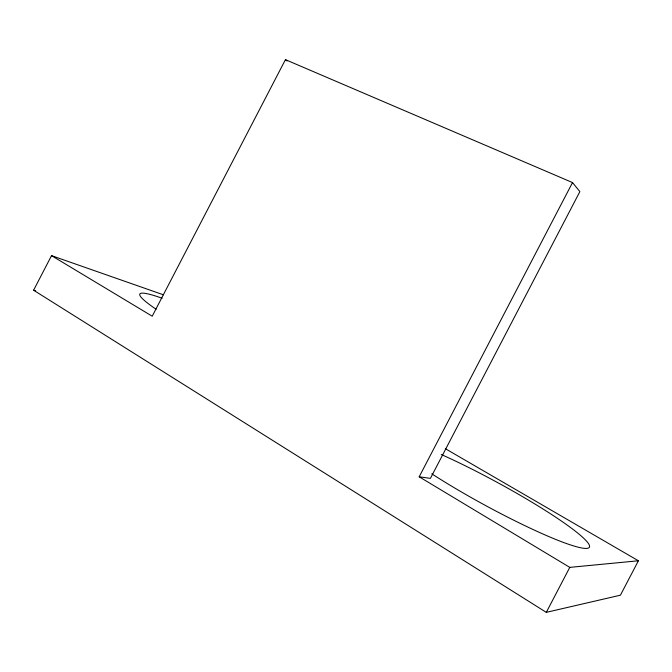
<?xml version="1.0" encoding="UTF-8"?>
<svg xmlns="http://www.w3.org/2000/svg" width="672" height="672" viewBox="0 0 672 672"><rect width="100%" height="100%" fill="white"/><g stroke="black" fill="none" stroke-linecap="round" stroke-linejoin="round"><path stroke-width="1.01" d="M445.318 448.661L638.4 560.776L620.416 595.19L546.294 612.352L33.6 290.212L51.526 255.646L163.414 294.798M572.519 182.566L419.185 476.792L430.408 478.372L579.869 191.621L572.519 182.566L285.44 59.648L152.216 316.21L51.526 255.646M546.294 612.352L569.78 567.378L638.4 560.776M33.6 290.212L35.608 290.816M419.185 476.792L569.78 567.378M285.44 59.648L287.045 60.976M156.097 309.238A97.549 9.996 26.8 0 1 162.179 298.25M441.252 454.499A111.678 12.953 28.5 0 1 568.764 526.235A111.678 12.953 28.5 0 1 561.246 541.607A111.678 12.953 28.5 0 1 431.794 473.827"/></g></svg>
